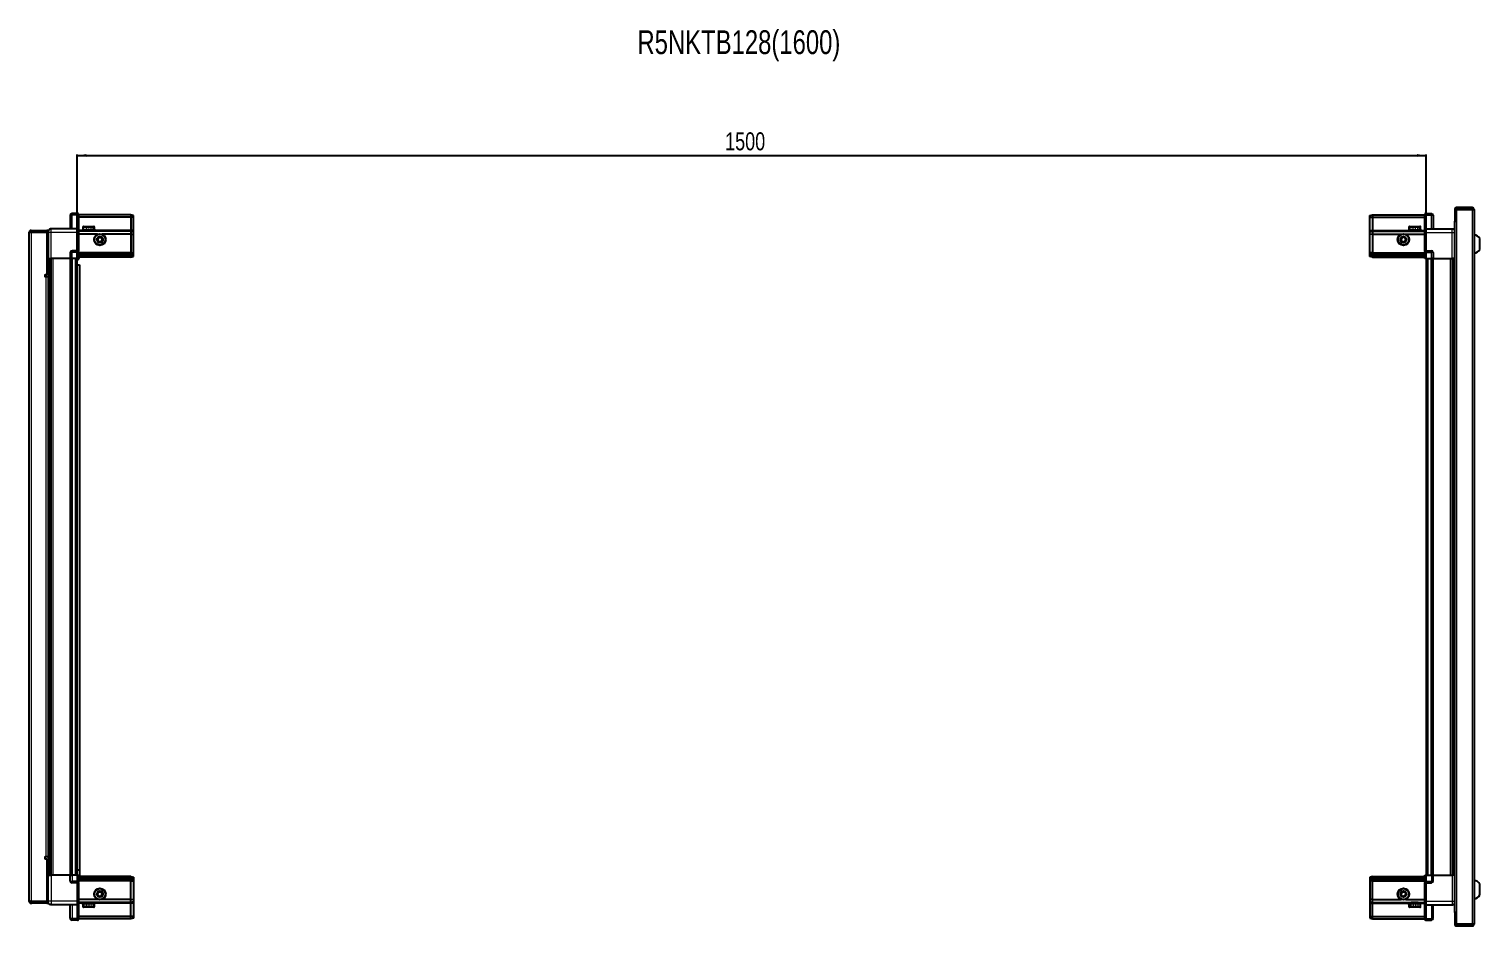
# Model space of a CAD drawing. Header units: millimetres. Extents: x 1319 to 5845, y -1038 to 1775.
# Drawn here: x 2843 to 4457, y 777 to 1775 of the extents above; entities that cross this region are included whole.
import ezdxf

# ---------------------------------------------------------------- set-up
doc = ezdxf.new("R2010")
doc.units = ezdxf.units.MM
doc.layers.add('FORMAT', color=7, linetype='Continuous')
doc.styles.add('SLDTEXTSTYLE0', font='TXT', dxfattribs={"width": 0.75})
doc.dimstyles.new('SLDDIMSTYLE0', dxfattribs={"dimtxt": 20, "dimasz": 10, "dimexe": 0, "dimexo": 0.0625, "dimgap": 5, "dimtad": 2, "dimdec": 1, "dimrnd": 1e-09, "dimzin": 12, "dimdsep": 46, "dimtxsty": 'SLDTEXTSTYLE0', "dimsah": 1, "dimcen": 0.09, "dimadec": 0, "dimazin": 3, "dimtfac": 1, "dimtofl": 0, "dimtmove": 0, "dimatfit": 3, "dimfxl": 0, "dimfrac": 2, "dimtolj": 1, "dimtzin": 12, "dimarcsym": 0})

# ---------------------------------------------------------------- blocks, each defined once
blk = doc.blocks.new('_D_5')
at = {"layer": 'FORMAT'}
for p, q in [((2897, 1519.3), (2897, 1634.8)), ((2897, 1633.8), (4397, 1633.8)), ((4397, 1519.3), (4397, 1634.8))]:
    blk.add_line(p, q, dxfattribs=at)
for points in [[(2897, 1633.8), (2907, 1632.3), (2907, 1635.4)], [(4397, 1633.8), (4387, 1635.4), (4387, 1632.3)]]:
    blk.add_solid(points, dxfattribs=at)
at = {"layer": 'FORMAT', "insert": (3617.4, 1659.6), "char_height": 20, "attachment_point": 1, "style": 'SLDTEXTSTYLE0'}
blk.add_mtext('1500', dxfattribs=at)

msp = doc.modelspace()

# ---------------------------------------------------------------- linework, layer by layer
at = {"color": 7, "linetype": 'Continuous', "lineweight": 25}
for p, q in [((2889.13, 1567.32), (2889.13, 1552.32)), ((2897.13, 1569.32), (2891.13, 1569.32)), ((2897.13, 1569.32), (2897.46, 1569.32)), ((2897.13, 1569.32), (2897.13, 1567.32)), ((2897.13, 1552.52), (2897.13, 1567.32)), ((2897.13, 1552.52), (2897.13, 1567.32)), ((2898.33, 1568.82), (2897.46, 1569.32)), ((2898.33, 1567.32), (2898.33, 1568.82)), ((2956.63, 1567.82), (2898.33, 1567.82)), ((2898.33, 1567.32), (2898.33, 1552.52)), ((2956.63, 1565.32), (2898.33, 1565.32)), ((2956.63, 1567.82), (2956.63, 1565.32)), ((2959.63, 1567.02), (2956.63, 1567.82)), ((2956.63, 1565.32), (2956.63, 1550.82)), ((2959.63, 1565.17), (2956.63, 1565.32)), ((2959.63, 1565.17), (2959.63, 1567.02)), ((4334.33, 1567.02), (4337.33, 1567.82)), ((4334.33, 1565.17), (4334.33, 1567.02)), ((4334.33, 1565.17), (4337.33, 1565.32)), ((4337.33, 1567.82), (4337.33, 1565.32)), ((4337.33, 1567.82), (4395.63, 1567.82)), ((4337.33, 1565.32), (4337.33, 1550.82)), ((4337.33, 1565.32), (4395.63, 1565.32)), ((4396.49, 1569.32), (4395.63, 1568.82)), ((4396.49, 1569.32), (4395.63, 1568.82)), ((4395.63, 1568.82), (4395.63, 1567.32)), ((4395.63, 1552.52), (4395.63, 1567.32)), ((4396.83, 1569.32), (4396.49, 1569.32)), ((4396.83, 1569.32), (4396.49, 1569.32)), ((4396.83, 1567.32), (4396.83, 1569.32)), ((4396.83, 1569.32), (4396.83, 1569.32)), ((4396.83, 1569.32), (4402.83, 1569.32)), ((4396.83, 1567.32), (4396.83, 1552.52)), ((4404.83, 1567.32), (4404.83, 1552.32)), ((4428.83, 1573.72), (4428.83, 1561.32)), ((4430.33, 1573.72), (4430.33, 1561.32)), ((4430.83, 1560.82), (4430.83, 1573.72)), ((4430.83, 1573.72), (4448.23, 1573.72)), ((4448.23, 1575.82), (4430.93, 1575.82)), ((4448.23, 1574.32), (4430.93, 1574.32)), ((4448.23, 1574.32), (4448.23, 1575.82)), ((4448.23, 1573.72), (4450.33, 1573.72)), ((4450.33, 1573.72), (4450.33, 778.92)), ((2845.73, 1549.07), (2845.73, 1550.57)), ((2845.73, 1550.57), (2846.63, 1550.57)), ((2845.73, 1549.07), (2846.63, 1549.07)), ((2846.63, 1549.07), (2846.63, 1550.57)), ((2846.63, 1550.57), (2863.13, 1550.57)), ((2846.63, 1549.07), (2863.13, 1549.07)), ((2863.13, 1549.07), (2863.13, 1550.57)), ((2897.13, 1552.32), (2868.13, 1552.32)), ((2897.13, 1552.32), (2897.13, 1552.52)), ((2897.13, 1552.32), (2898.33, 1552.32)), ((2897.13, 1548.32), (2897.13, 1552.32)), ((2898.33, 1552.52), (2898.33, 1552.32)), ((2898.33, 1552.32), (2898.33, 1548.32)), ((2956.63, 1549.82), (2898.33, 1549.82)), ((2903.13, 1554.22), (2903.13, 1551.82)), ((2903.13, 1551.82), (2903.13, 1551.32)), ((2903.13, 1551.32), (2903.26, 1551.32)), ((2903.45, 1551.82), (2903.26, 1551.82)), ((2903.26, 1551.82), (2903.26, 1551.32)), ((2903.26, 1551.32), (2903.45, 1551.32)), ((2903.45, 1551.82), (2903.45, 1551.32)), ((2903.45, 1551.32), (2903.98, 1551.32)), ((2903.93, 1555.02), (2911.09, 1555.02)), ((2904.38, 1551.82), (2903.98, 1551.82)), ((2903.98, 1551.82), (2903.98, 1551.32)), ((2903.98, 1551.32), (2904.38, 1551.32)), ((2904.38, 1551.82), (2904.38, 1551.32)), ((2904.38, 1551.32), (2905.25, 1551.32)), ((2905.23, 1551.32), (2905.23, 1551.22)), ((2905.23, 1551.22), (2914.03, 1551.22)), ((2905.82, 1551.82), (2905.25, 1551.82)), ((2905.25, 1551.82), (2905.25, 1551.32)), ((2905.25, 1551.32), (2905.82, 1551.32)), ((2905.63, 1550.82), (2906.32, 1550.34)), ((2905.63, 1550.82), (2910.66, 1550.82)), ((2906.32, 1550.34), (2905.63, 1549.86)), ((2905.63, 1549.86), (2905.63, 1549.82)), ((2905.63, 1549.86), (2910.66, 1549.86)), ((2905.82, 1551.82), (2905.82, 1551.32)), ((2905.82, 1551.32), (2906.95, 1551.32)), ((2906.32, 1550.34), (2910.48, 1550.34)), ((2907.64, 1551.82), (2906.95, 1551.82)), ((2906.95, 1551.82), (2906.95, 1551.32)), ((2906.95, 1551.32), (2907.64, 1551.32)), ((2907.64, 1551.82), (2907.64, 1551.32)), ((2907.64, 1551.32), (2908.91, 1551.32)), ((2909.65, 1551.82), (2908.91, 1551.82)), ((2908.91, 1551.82), (2908.91, 1551.32)), ((2908.91, 1551.32), (2909.14, 1551.32)), ((2909.14, 1551.82), (2909.14, 1551.32)), ((2909.64, 1551.82), (2909.64, 1551.32)), ((2909.64, 1551.32), (2909.65, 1551.32)), ((2909.65, 1551.82), (2909.65, 1551.32)), ((2909.65, 1551.32), (2910.94, 1551.32)), ((2910.48, 1550.34), (2912.94, 1550.34)), ((2910.66, 1550.82), (2913.63, 1550.82)), ((2910.66, 1549.86), (2913.63, 1549.86)), ((2911.65, 1551.82), (2910.94, 1551.82)), ((2910.94, 1551.82), (2910.94, 1551.32)), ((2911, 1551.82), (2911, 1551.32)), ((2911, 1551.32), (2911.65, 1551.32)), ((2911.09, 1555.02), (2915.33, 1555.02)), ((2911.65, 1551.82), (2911.65, 1551.32)), ((2911.65, 1551.32), (2912.84, 1551.32)), ((2913.46, 1551.82), (2912.84, 1551.82)), ((2912.84, 1551.82), (2912.84, 1551.32)), ((2912.84, 1551.32), (2913.46, 1551.32)), ((2912.94, 1550.34), (2913.63, 1550.82)), ((2913.63, 1549.86), (2912.94, 1550.34)), ((2913.46, 1551.82), (2913.46, 1551.32)), ((2913.46, 1551.32), (2914.43, 1551.32)), ((2913.63, 1549.82), (2913.63, 1549.86)), ((2914.03, 1551.22), (2914.03, 1551.32)), ((2914.9, 1551.82), (2914.43, 1551.82)), ((2914.43, 1551.82), (2914.43, 1551.32)), ((2914.43, 1551.32), (2914.9, 1551.32)), ((2914.9, 1551.82), (2914.9, 1551.32)), ((2914.9, 1551.32), (2915.55, 1551.32)), ((2915.82, 1551.82), (2915.55, 1551.82)), ((2915.55, 1551.82), (2915.55, 1551.32)), ((2915.55, 1551.32), (2915.82, 1551.32)), ((2915.82, 1551.82), (2915.82, 1551.32)), ((2915.82, 1551.32), (2916.09, 1551.32)), ((2916.13, 1551.82), (2916.09, 1551.82)), ((2916.09, 1551.82), (2916.09, 1551.32)), ((2916.09, 1551.32), (2916.13, 1551.32)), ((2916.13, 1551.82), (2916.13, 1554.22)), ((2916.13, 1551.82), (2916.13, 1551.32)), ((2956.63, 1550.82), (2956.63, 1549.82)), ((2956.63, 1549.82), (2956.63, 1546.32)), ((2959.63, 1549.02), (2956.63, 1549.82)), ((2959.63, 1550.82), (2959.63, 1565.17)), ((2959.63, 1549.02), (2959.63, 1550.82)), ((4334.33, 1550.82), (4334.33, 1565.17)), ((4334.33, 1549.02), (4334.33, 1550.82)), ((4334.33, 1549.02), (4337.33, 1549.82)), ((4337.33, 1550.82), (4337.33, 1549.82)), ((4337.33, 1549.82), (4337.33, 1546.32)), ((4337.33, 1549.82), (4395.63, 1549.82)), ((4377.83, 1554.22), (4377.83, 1551.32)), ((4377.83, 1551.32), (4377.86, 1551.32)), ((4377.98, 1551.82), (4377.86, 1551.82)), ((4377.86, 1551.82), (4377.86, 1551.32)), ((4377.86, 1551.32), (4377.98, 1551.32)), ((4377.98, 1551.82), (4377.98, 1551.32)), ((4377.98, 1551.32), (4378.39, 1551.32)), ((4378.73, 1551.82), (4378.39, 1551.82)), ((4378.39, 1551.82), (4378.39, 1551.32)), ((4378.39, 1551.32), (4378.73, 1551.32)), ((4378.63, 1555.02), (4390.03, 1555.02)), ((4378.73, 1551.82), (4378.73, 1551.32)), ((4378.73, 1551.32), (4379.51, 1551.32)), ((4380.03, 1551.82), (4379.51, 1551.82)), ((4379.51, 1551.82), (4379.51, 1551.32)), ((4379.51, 1551.32), (4380.03, 1551.32)), ((4379.93, 1551.32), (4379.93, 1551.22)), ((4379.93, 1551.22), (4388.73, 1551.22)), ((4380.03, 1551.82), (4380.03, 1551.32)), ((4380.03, 1551.32), (4381.09, 1551.32)), ((4380.33, 1550.82), (4381.02, 1550.34)), ((4380.33, 1550.82), (4388.33, 1550.82)), ((4381.02, 1550.34), (4380.33, 1549.86)), ((4380.33, 1549.86), (4380.33, 1549.82)), ((4380.33, 1549.86), (4388.33, 1549.86)), ((4381.02, 1550.34), (4387.64, 1550.34)), ((4381.75, 1551.82), (4381.09, 1551.82)), ((4381.09, 1551.82), (4381.09, 1551.32)), ((4381.09, 1551.32), (4381.75, 1551.32)), ((4381.75, 1551.82), (4381.75, 1551.32)), ((4381.75, 1551.32), (4382.99, 1551.32)), ((4383.72, 1551.82), (4382.99, 1551.82)), ((4382.99, 1551.82), (4382.99, 1551.32)), ((4382.99, 1551.32), (4383.42, 1551.32)), ((4383.42, 1551.82), (4383.42, 1551.32)), ((4383.72, 1551.82), (4383.72, 1551.32)), ((4383.72, 1551.32), (4385.02, 1551.32)), ((4385.75, 1551.82), (4385.02, 1551.82)), ((4385.02, 1551.82), (4385.02, 1551.32)), ((4385.29, 1551.82), (4385.29, 1551.32)), ((4385.29, 1551.32), (4385.75, 1551.32)), ((4385.75, 1551.82), (4385.75, 1551.32)), ((4385.75, 1551.32), (4386.98, 1551.32)), ((4387.64, 1551.82), (4386.98, 1551.82)), ((4386.98, 1551.82), (4386.98, 1551.32)), ((4386.98, 1551.32), (4387.64, 1551.32)), ((4387.64, 1551.82), (4387.64, 1551.32)), ((4387.64, 1551.32), (4388.69, 1551.32)), ((4387.64, 1550.34), (4388.33, 1550.82)), ((4388.33, 1549.86), (4387.64, 1550.34)), ((4388.33, 1549.82), (4388.33, 1549.86)), ((4389.21, 1551.82), (4388.69, 1551.82)), ((4388.69, 1551.82), (4388.69, 1551.32)), ((4388.69, 1551.32), (4389.21, 1551.32)), ((4388.73, 1551.22), (4388.73, 1551.32)), ((4389.21, 1551.82), (4389.21, 1551.32)), ((4389.21, 1551.32), (4389.96, 1551.32)), ((4390.29, 1551.82), (4389.96, 1551.82)), ((4389.96, 1551.82), (4389.96, 1551.32)), ((4389.96, 1551.32), (4390.29, 1551.32)), ((4390.29, 1551.82), (4390.29, 1551.32)), ((4390.29, 1551.32), (4390.69, 1551.32)), ((4390.8, 1551.82), (4390.69, 1551.82)), ((4390.69, 1551.82), (4390.69, 1551.32)), ((4390.69, 1551.32), (4390.8, 1551.32)), ((4390.8, 1551.82), (4390.8, 1551.32)), ((4390.8, 1551.32), (4390.83, 1551.32)), ((4390.83, 1551.32), (4390.83, 1554.22)), ((4395.63, 1552.32), (4395.63, 1552.52)), ((4396.83, 1552.32), (4395.63, 1552.32)), ((4395.63, 1548.32), (4395.63, 1552.32)), ((4396.83, 1552.52), (4396.83, 1552.32)), ((4396.83, 1552.32), (4396.83, 1548.32)), ((4396.83, 1552.32), (4425.83, 1552.32)), ((4428.73, 1560.82), (4428.73, 791.82)), ((4428.73, 1560.82), (4430.83, 1560.82)), ((4428.83, 1561.32), (4430.33, 1561.32)), ((2843.63, 1543.96), (2843.33, 1543.96)), ((2843.33, 1532.39), (2843.33, 1543.96)), ((2845.13, 1548.47), (2843.63, 1548.47)), ((2843.63, 1547.97), (2843.63, 1548.47)), ((2843.63, 804.67), (2843.63, 1547.97)), ((2845.73, 1548.57), (2863.13, 1548.57)), ((2864.63, 1548.57), (2863.13, 1548.57)), ((2863.13, 1548.57), (2863.13, 1501.07)), ((2864.63, 1548.32), (2864.63, 1519.32)), ((2897.13, 1528.02), (2897.13, 1548.32)), ((2898.33, 1548.32), (2898.33, 1528.02)), ((2919.63, 1546.32), (2898.33, 1546.32)), ((2956.63, 1546.32), (2924.63, 1546.32)), ((2956.63, 1546.32), (2956.63, 1525.82)), ((2956.63, 1546.32), (2959.63, 1545.99)), ((2959.63, 1545.99), (2959.63, 1549.02)), ((2959.63, 1525.82), (2959.63, 1545.99)), ((4334.33, 1545.99), (4334.33, 1549.02)), ((4337.33, 1546.32), (4334.33, 1545.99)), ((4334.33, 1525.82), (4334.33, 1545.99)), ((4337.33, 1546.32), (4337.33, 1525.82)), ((4337.33, 1546.32), (4369.33, 1546.32)), ((4374.33, 1546.32), (4395.63, 1546.32)), ((4395.63, 1528.02), (4395.63, 1548.32)), ((4396.83, 1548.32), (4396.83, 1528.02)), ((4456.93, 1529.32), (4456.93, 1541.32)), ((2843.33, 1532.39), (2843.63, 1532.39)), ((2863.13, 1522.07), (2864.63, 1522.07)), ((2864.63, 1519.32), (2863.13, 1519.32)), ((2865.28, 833.32), (2865.28, 1519.32)), ((2867.07, 1519.32), (2867.07, 833.32)), ((2867.1, 1519.32), (2867.1, 833.32)), ((2889.13, 1519.32), (2868.13, 1519.32)), ((2889.13, 1525.82), (2889.13, 1519.32)), ((2889.13, 1519.32), (2891.13, 1519.32)), ((2889.78, 833.32), (2889.78, 1519.32)), ((2897.13, 1527.82), (2891.13, 1527.82)), ((2897.13, 1519.32), (2891.13, 1519.32)), ((2896.98, 833.32), (2896.98, 1519.32)), ((2897.13, 1527.82), (2897.13, 1528.02)), ((2897.13, 1527.82), (2897.13, 1525.82)), ((2897.13, 1527.82), (2898.33, 1527.82)), ((2897.13, 1519.32), (2897.13, 1525.82)), ((2897.13, 1519.32), (2897.13, 1525.82)), ((2897.13, 1519.32), (2897.46, 1519.32)), ((2897.13, 1519.32), (2897.13, 1519.32)), ((2897.46, 1519.32), (2897.46, 1525.82)), ((2898.33, 1519.32), (2897.46, 1519.32)), ((2897.46, 1519.32), (2897.46, 1519.32)), ((2898.33, 1528.02), (2898.33, 1527.82)), ((2898.33, 1527.15), (2898.33, 1527.82)), ((2898.33, 1527.15), (2898.33, 1519.32)), ((2956.63, 1524.82), (2898.33, 1524.82)), ((2956.63, 1523.82), (2898.33, 1523.82)), ((2956.63, 1522.32), (2898.33, 1522.32)), ((2956.63, 1520.82), (2898.33, 1520.82)), ((2956.63, 1525.82), (2956.63, 1524.82)), ((2956.63, 1524.82), (2956.63, 1523.82)), ((2956.63, 1524.82), (2959.63, 1524.02)), ((2956.63, 1523.82), (2956.63, 1522.32)), ((2956.63, 1523.82), (2959.63, 1523.28)), ((2956.63, 1522.32), (2959.63, 1522.78)), ((2956.63, 1522.32), (2956.63, 1520.82)), ((2956.63, 1520.82), (2959.63, 1521.63)), ((2959.63, 1524.02), (2959.63, 1525.82)), ((2959.63, 1523.28), (2959.63, 1524.02)), ((2959.63, 1522.78), (2959.63, 1523.28)), ((2959.63, 1521.63), (2959.63, 1522.78)), ((4334.33, 1524.02), (4334.33, 1525.82)), ((4337.33, 1524.82), (4334.33, 1524.02)), ((4334.33, 1523.28), (4334.33, 1524.02)), ((4337.33, 1523.82), (4334.33, 1523.28)), ((4334.33, 1522.78), (4334.33, 1523.28)), ((4337.33, 1522.32), (4334.33, 1522.78)), ((4334.33, 1521.63), (4334.33, 1522.78)), ((4337.33, 1520.82), (4334.33, 1521.63)), ((4337.33, 1525.82), (4337.33, 1524.82)), ((4337.33, 1524.82), (4337.33, 1523.82)), ((4337.33, 1524.82), (4395.63, 1524.82)), ((4337.33, 1523.82), (4395.63, 1523.82)), ((4337.33, 1523.82), (4337.33, 1522.32)), ((4337.33, 1522.32), (4395.63, 1522.32)), ((4337.33, 1522.32), (4337.33, 1520.82)), ((4337.33, 1520.82), (4395.63, 1520.82)), ((4395.63, 1527.82), (4395.63, 1528.02)), ((4396.83, 1527.82), (4395.63, 1527.82)), ((4395.63, 1527.82), (4395.63, 1527.15)), ((4395.63, 1519.32), (4395.63, 1527.15)), ((4396.49, 1519.32), (4395.63, 1519.32)), ((4396.49, 1525.82), (4396.49, 1519.32)), ((4396.83, 1519.32), (4396.49, 1519.32)), ((4396.83, 1528.02), (4396.83, 1527.82)), ((4396.83, 1525.82), (4396.83, 1527.82)), ((4396.83, 1527.82), (4402.83, 1527.82)), ((4396.83, 1525.82), (4396.83, 1527.82)), ((4396.83, 1525.82), (4396.83, 1519.32)), ((4396.83, 1519.32), (4402.83, 1519.32)), ((4396.98, 1519.32), (4396.98, 833.32)), ((4404.83, 1519.32), (4402.83, 1519.32)), ((4404.18, 1519.32), (4404.18, 833.32)), ((4404.83, 1525.82), (4404.83, 1519.32)), ((4404.83, 1519.32), (4425.83, 1519.32)), ((4426.85, 833.32), (4426.85, 1519.32)), ((4426.88, 833.32), (4426.88, 1519.32)), ((4428.68, 1519.32), (4428.68, 833.32)), ((2863.13, 1501.07), (2861.78, 1501.07)), ((2896.98, 1512.32), (2899.48, 1512.32)), ((2899.48, 1512.32), (2899.48, 838.82)), ((2861.78, 1499.07), (2862.53, 1499.07)), ((2862.53, 1499.07), (2864.63, 1499.07)), ((2864.63, 1499.07), (2864.63, 853.57)), ((2862.53, 853.57), (2861.78, 853.57)), ((2861.78, 851.57), (2863.13, 851.57)), ((2864.63, 853.57), (2862.53, 853.57)), ((2863.13, 851.57), (2863.13, 804.07)), ((2864.63, 833.32), (2863.13, 833.32)), ((2864.63, 830.57), (2863.13, 830.57)), ((2864.63, 804.32), (2864.63, 833.32)), ((2889.13, 833.32), (2868.13, 833.32)), ((2889.13, 826.82), (2889.13, 833.32)), ((2889.13, 833.32), (2891.13, 833.32)), ((2897.13, 833.32), (2891.13, 833.32)), ((2897.13, 824.82), (2891.13, 824.82)), ((2899.48, 838.82), (2896.98, 838.82)), ((2897.13, 826.82), (2897.13, 833.32)), ((2897.13, 833.32), (2897.46, 833.32)), ((2897.13, 826.82), (2897.13, 824.82)), ((2897.13, 826.82), (2897.13, 824.82)), ((2897.13, 824.82), (2898.33, 824.82)), ((2897.13, 824.62), (2897.13, 824.82)), ((2897.13, 804.32), (2897.13, 824.62)), ((2897.46, 826.82), (2897.46, 833.32)), ((2897.46, 833.32), (2898.33, 833.32)), ((2898.33, 833.32), (2898.33, 825.5)), ((2956.63, 831.82), (2898.33, 831.82)), ((2956.63, 830.32), (2898.33, 830.32)), ((2956.63, 828.82), (2898.33, 828.82)), ((2956.63, 827.82), (2898.33, 827.82)), ((2898.33, 824.82), (2898.33, 825.5)), ((2898.33, 824.82), (2898.33, 824.62)), ((2898.33, 824.62), (2898.33, 804.32)), ((2899.48, 838.82), (2899.48, 831.82)), ((2956.63, 830.32), (2956.63, 831.82)), ((2956.63, 831.82), (2959.63, 831.02)), ((2956.63, 828.82), (2956.63, 830.32)), ((2956.63, 830.32), (2959.63, 829.87)), ((2956.63, 828.82), (2959.63, 829.37)), ((2956.63, 827.82), (2956.63, 828.82)), ((2956.63, 827.82), (2959.63, 828.63)), ((2956.63, 826.82), (2956.63, 827.82)), ((2956.63, 806.32), (2956.63, 826.82)), ((2959.63, 831.02), (2959.63, 829.87)), ((2959.63, 829.87), (2959.63, 829.37)), ((2959.63, 829.37), (2959.63, 828.63)), ((2959.63, 828.63), (2959.63, 826.82)), ((2959.63, 826.82), (2959.63, 806.66)), ((4337.33, 831.82), (4334.33, 831.02)), ((4334.33, 831.02), (4334.33, 829.87)), ((4337.33, 830.32), (4334.33, 829.87)), ((4334.33, 829.87), (4334.33, 829.37)), ((4337.33, 828.82), (4334.33, 829.37)), ((4334.33, 829.37), (4334.33, 828.63)), ((4337.33, 827.82), (4334.33, 828.63)), ((4334.33, 828.63), (4334.33, 826.82)), ((4334.33, 826.82), (4334.33, 806.66)), ((4337.33, 830.32), (4337.33, 831.82)), ((4337.33, 831.82), (4395.63, 831.82)), ((4337.33, 828.82), (4337.33, 830.32)), ((4337.33, 830.32), (4395.63, 830.32)), ((4337.33, 828.82), (4395.63, 828.82)), ((4337.33, 827.82), (4337.33, 828.82)), ((4337.33, 827.82), (4395.63, 827.82)), ((4337.33, 826.82), (4337.33, 827.82)), ((4337.33, 806.32), (4337.33, 826.82)), ((4395.63, 825.5), (4395.63, 833.32)), ((4395.63, 833.32), (4396.49, 833.32)), ((4395.63, 825.5), (4395.63, 824.82)), ((4396.83, 824.82), (4395.63, 824.82)), ((4395.63, 824.62), (4395.63, 824.82)), ((4395.63, 804.32), (4395.63, 824.62)), ((4396.49, 833.32), (4396.49, 833.32)), ((4396.49, 833.32), (4396.49, 826.82)), ((4396.83, 833.32), (4396.49, 833.32)), ((4396.83, 833.32), (4396.83, 826.82)), ((4396.83, 833.32), (4396.83, 833.32)), ((4396.83, 833.32), (4402.83, 833.32)), ((4396.83, 833.32), (4396.83, 826.82)), ((4396.83, 824.82), (4396.83, 826.82)), ((4396.83, 824.82), (4396.83, 824.62)), ((4396.83, 824.82), (4402.83, 824.82)), ((4396.83, 824.62), (4396.83, 804.32)), ((4404.83, 833.32), (4402.83, 833.32)), ((4404.83, 826.82), (4404.83, 833.32)), ((4404.83, 833.32), (4425.83, 833.32)), ((4456.93, 811.32), (4456.93, 823.32)), ((2843.63, 820.26), (2843.33, 820.26)), ((2843.33, 810.58), (2843.33, 820.26)), ((2843.33, 808.69), (2843.33, 810.58)), ((2843.33, 808.69), (2843.63, 808.69)), ((2843.63, 804.17), (2843.63, 804.67)), ((2845.13, 804.17), (2843.63, 804.17)), ((2863.13, 804.07), (2845.73, 804.07)), ((2845.73, 803.57), (2845.73, 802.07)), ((2845.73, 803.57), (2846.63, 803.57)), ((2845.73, 802.07), (2846.63, 802.07)), ((2846.63, 803.57), (2846.63, 802.07)), ((2863.13, 803.57), (2846.63, 803.57)), ((2863.13, 802.07), (2846.63, 802.07)), ((2863.13, 804.07), (2864.63, 804.07)), ((2863.13, 803.57), (2863.13, 802.07)), ((2897.13, 800.32), (2868.13, 800.32)), ((2889.13, 785.32), (2889.13, 800.32)), ((2897.13, 800.32), (2897.13, 804.32)), ((2897.13, 800.32), (2898.33, 800.32)), ((2897.13, 800.12), (2897.13, 800.32)), ((2897.13, 785.32), (2897.13, 800.12)), ((2919.63, 806.32), (2898.33, 806.32)), ((2898.33, 804.32), (2898.33, 800.32)), ((2956.63, 802.82), (2898.33, 802.82)), ((2898.33, 800.32), (2898.33, 800.12)), ((2898.33, 800.12), (2898.33, 785.32)), ((2903.13, 801.32), (2903.13, 798.42)), ((2903.22, 801.32), (2903.13, 801.32)), ((2903.22, 800.82), (2903.22, 801.32)), ((2903.39, 801.32), (2903.22, 801.32)), ((2903.22, 800.82), (2903.39, 800.82)), ((2903.39, 800.82), (2903.39, 801.32)), ((2903.88, 801.32), (2903.39, 801.32)), ((2903.88, 800.82), (2903.88, 801.32)), ((2904.26, 801.32), (2903.88, 801.32)), ((2903.88, 800.82), (2904.26, 800.82)), ((2904.08, 797.62), (2903.93, 797.62)), ((2915.33, 797.62), (2904.08, 797.62)), ((2904.26, 800.82), (2904.26, 801.32)), ((2905.1, 801.32), (2904.26, 801.32)), ((2905.1, 800.82), (2905.1, 801.32)), ((2905.66, 801.32), (2905.1, 801.32)), ((2905.1, 800.82), (2905.66, 800.82)), ((2905.23, 801.42), (2905.23, 801.32)), ((2910.62, 801.42), (2905.23, 801.42)), ((2905.63, 802.82), (2905.63, 802.79)), ((2905.63, 802.79), (2906.32, 802.31)), ((2905.73, 802.79), (2905.63, 802.79)), ((2906.32, 802.31), (2905.63, 801.82)), ((2905.73, 801.82), (2905.63, 801.82)), ((2905.66, 800.82), (2905.66, 801.32)), ((2906.76, 801.32), (2905.66, 801.32)), ((2913.63, 802.79), (2905.73, 802.79)), ((2913.63, 801.82), (2905.73, 801.82)), ((2906.4, 802.31), (2906.32, 802.31)), ((2912.94, 802.31), (2906.4, 802.31)), ((2906.76, 800.82), (2906.76, 801.32)), ((2907.44, 801.32), (2906.76, 801.32)), ((2906.76, 800.82), (2907.44, 800.82)), ((2907.44, 800.82), (2907.44, 801.32)), ((2908.71, 801.32), (2907.44, 801.32)), ((2908.71, 800.82), (2908.71, 801.32)), ((2909, 801.32), (2908.71, 801.32)), ((2908.71, 800.82), (2909.44, 800.82)), ((2909, 800.82), (2909, 801.32)), ((2909.44, 800.82), (2909.44, 801.32)), ((2910.74, 801.32), (2909.44, 801.32)), ((2914.03, 801.42), (2910.62, 801.42)), ((2910.74, 800.82), (2910.74, 801.32)), ((2910.74, 800.82), (2911.46, 800.82)), ((2910.87, 800.82), (2910.87, 801.32)), ((2911.46, 801.32), (2910.87, 801.32)), ((2911.46, 800.82), (2911.46, 801.32)), ((2912.66, 801.32), (2911.46, 801.32)), ((2912.66, 800.82), (2912.66, 801.32)), ((2913.3, 801.32), (2912.66, 801.32)), ((2912.66, 800.82), (2913.3, 800.82)), ((2912.94, 802.31), (2913.63, 802.79)), ((2913.63, 801.82), (2912.94, 802.31)), ((2913.3, 800.82), (2913.3, 801.32)), ((2914.29, 801.32), (2913.3, 801.32)), ((2913.63, 802.79), (2913.63, 802.82)), ((2914.03, 801.32), (2914.03, 801.42)), ((2914.29, 800.82), (2914.29, 801.32)), ((2914.77, 801.32), (2914.29, 801.32)), ((2914.29, 800.82), (2914.77, 800.82)), ((2914.77, 800.82), (2914.77, 801.32)), ((2915.46, 801.32), (2914.77, 801.32)), ((2915.46, 800.82), (2915.46, 801.32)), ((2915.75, 801.32), (2915.46, 801.32)), ((2915.46, 800.82), (2915.75, 800.82)), ((2915.75, 800.82), (2915.75, 801.32)), ((2916.06, 801.32), (2915.75, 801.32)), ((2916.06, 800.82), (2916.06, 801.32)), ((2916.12, 801.32), (2916.06, 801.32)), ((2916.06, 800.82), (2916.12, 800.82)), ((2916.12, 800.82), (2916.12, 801.32)), ((2916.13, 801.32), (2916.12, 801.32)), ((2916.13, 798.42), (2916.13, 801.32)), ((2956.63, 806.32), (2924.63, 806.32)), ((2956.63, 806.32), (2959.63, 806.66)), ((2956.63, 802.82), (2956.63, 806.32)), ((2959.63, 803.63), (2956.63, 802.82)), ((2956.63, 801.82), (2956.63, 802.82)), ((2956.63, 787.32), (2956.63, 801.82)), ((2959.63, 806.66), (2959.63, 803.63)), ((2959.63, 803.63), (2959.63, 801.82)), ((2959.63, 801.82), (2959.63, 787.48)), ((4337.33, 806.32), (4334.33, 806.66)), ((4334.33, 806.66), (4334.33, 803.63)), ((4334.33, 803.63), (4337.33, 802.82)), ((4334.33, 803.63), (4334.33, 801.82)), ((4334.33, 801.82), (4334.33, 787.48)), ((4337.33, 806.32), (4369.33, 806.32)), ((4337.33, 802.82), (4337.33, 806.32)), ((4337.33, 802.82), (4395.63, 802.82)), ((4337.33, 801.82), (4337.33, 802.82)), ((4337.33, 787.32), (4337.33, 801.82)), ((4374.33, 806.32), (4395.63, 806.32)), ((4377.83, 801.32), (4377.83, 798.42)), ((4377.85, 801.32), (4377.83, 801.32)), ((4377.85, 800.82), (4377.85, 801.32)), ((4377.94, 801.32), (4377.85, 801.32)), ((4377.85, 800.82), (4377.94, 800.82)), ((4377.94, 800.82), (4377.94, 801.32)), ((4378.32, 801.32), (4377.94, 801.32)), ((4378.32, 800.82), (4378.32, 801.32)), ((4378.63, 801.32), (4378.32, 801.32)), ((4378.32, 800.82), (4378.63, 800.82)), ((4378.63, 800.82), (4378.63, 801.32)), ((4379.37, 801.32), (4378.63, 801.32)), ((4390.03, 797.62), (4378.63, 797.62)), ((4379.37, 800.82), (4379.37, 801.32)), ((4379.88, 801.32), (4379.37, 801.32)), ((4379.37, 800.82), (4379.88, 800.82)), ((4379.88, 800.82), (4379.88, 801.32)), ((4380.92, 801.32), (4379.88, 801.32)), ((4379.93, 801.42), (4379.93, 801.32)), ((4388.73, 801.42), (4379.93, 801.42)), ((4380.33, 802.82), (4380.33, 802.79)), ((4380.33, 802.79), (4381.02, 802.31)), ((4388.33, 802.79), (4380.33, 802.79)), ((4381.02, 802.31), (4380.33, 801.82)), ((4388.33, 801.82), (4380.33, 801.82)), ((4380.92, 800.82), (4380.92, 801.32)), ((4381.57, 801.32), (4380.92, 801.32)), ((4380.92, 800.82), (4381.57, 800.82)), ((4387.64, 802.31), (4381.02, 802.31)), ((4381.57, 800.82), (4381.57, 801.32)), ((4382.79, 801.32), (4381.57, 801.32)), ((4382.79, 800.82), (4382.79, 801.32)), ((4383.29, 801.32), (4382.79, 801.32)), ((4382.79, 800.82), (4383.52, 800.82)), ((4383.29, 800.82), (4383.29, 801.32)), ((4383.52, 800.82), (4383.52, 801.32)), ((4384.82, 801.32), (4383.52, 801.32)), ((4384.82, 800.82), (4384.82, 801.32)), ((4384.82, 800.82), (4385.55, 800.82)), ((4385.16, 800.82), (4385.16, 801.32)), ((4385.55, 801.32), (4385.16, 801.32)), ((4385.55, 800.82), (4385.55, 801.32)), ((4386.8, 801.32), (4385.55, 801.32)), ((4386.8, 800.82), (4386.8, 801.32)), ((4387.46, 801.32), (4386.8, 801.32)), ((4386.8, 800.82), (4387.46, 800.82)), ((4387.46, 800.82), (4387.46, 801.32)), ((4388.54, 801.32), (4387.46, 801.32)), ((4387.64, 802.31), (4388.33, 802.79)), ((4388.33, 801.82), (4387.64, 802.31)), ((4388.33, 802.79), (4388.33, 802.82)), ((4388.54, 800.82), (4388.54, 801.32)), ((4389.07, 801.32), (4388.54, 801.32)), ((4388.54, 800.82), (4389.07, 800.82)), ((4388.73, 801.32), (4388.73, 801.42)), ((4389.07, 800.82), (4389.07, 801.32)), ((4389.86, 801.32), (4389.07, 801.32)), ((4389.86, 800.82), (4389.86, 801.32)), ((4390.21, 801.32), (4389.86, 801.32)), ((4389.86, 800.82), (4390.21, 800.82)), ((4390.21, 800.82), (4390.21, 801.32)), ((4390.64, 801.32), (4390.21, 801.32)), ((4390.64, 800.82), (4390.64, 801.32)), ((4390.78, 801.32), (4390.64, 801.32)), ((4390.64, 800.82), (4390.78, 800.82)), ((4390.78, 800.82), (4390.78, 801.32)), ((4390.83, 801.32), (4390.78, 801.32)), ((4390.83, 798.42), (4390.83, 801.32)), ((4395.63, 800.32), (4395.63, 804.32)), ((4396.83, 800.32), (4395.63, 800.32)), ((4395.63, 800.12), (4395.63, 800.32)), ((4395.63, 785.32), (4395.63, 800.12)), ((4396.83, 804.32), (4396.83, 800.32)), ((4396.83, 800.32), (4396.83, 800.12)), ((4396.83, 800.32), (4425.83, 800.32)), ((4396.83, 800.12), (4396.83, 785.32)), ((4396.83, 800.12), (4396.83, 785.32)), ((4404.83, 785.32), (4404.83, 800.32)), ((4430.83, 791.82), (4428.73, 791.82)), ((4428.83, 791.32), (4430.33, 791.32)), ((4428.83, 791.32), (4428.83, 778.92)), ((4430.33, 791.32), (4430.33, 778.92)), ((4430.83, 778.92), (4430.83, 791.82)), ((2897.13, 783.32), (2891.13, 783.32)), ((2897.13, 785.32), (2897.13, 783.32)), ((2897.13, 783.32), (2897.46, 783.32)), ((2897.13, 783.32), (2897.46, 783.32)), ((2897.13, 783.32), (2897.13, 783.32)), ((2897.46, 783.32), (2898.33, 783.82)), ((2897.46, 783.32), (2898.33, 783.82)), ((2956.63, 787.32), (2898.33, 787.32)), ((2898.33, 783.82), (2898.33, 785.32)), ((2956.63, 784.82), (2898.33, 784.82)), ((2959.63, 787.48), (2956.63, 787.32)), ((2956.63, 784.82), (2956.63, 787.32)), ((2959.63, 785.63), (2956.63, 784.82)), ((2959.63, 787.48), (2959.63, 785.63)), ((4334.33, 787.48), (4337.33, 787.32)), ((4334.33, 787.48), (4334.33, 785.63)), ((4334.33, 785.63), (4337.33, 784.82)), ((4337.33, 787.32), (4395.63, 787.32)), ((4337.33, 784.82), (4337.33, 787.32)), ((4337.33, 784.82), (4395.63, 784.82)), ((4395.63, 785.32), (4395.63, 783.82)), ((4395.63, 783.82), (4396.49, 783.32)), ((4396.83, 783.32), (4396.49, 783.32)), ((4396.83, 783.32), (4396.83, 785.32)), ((4396.83, 783.32), (4402.83, 783.32)), ((4448.23, 778.92), (4430.83, 778.92)), ((4430.93, 778.32), (4448.23, 778.32)), ((4430.93, 776.82), (4448.23, 776.82)), ((4450.33, 778.92), (4448.23, 778.92)), ((4448.23, 778.32), (4448.23, 776.82))]:
    msp.add_line(p, q, dxfattribs=at)
at = {"color": 8, "linetype": 'Continuous', "lineweight": 18}
for p, q in [((2891.13, 1567.32), (2889.13, 1567.32)), ((2891.13, 1567.32), (2891.13, 1569.32)), ((2891.13, 1552.32), (2891.13, 1567.32)), ((2897.13, 1567.32), (2891.13, 1567.32)), ((2897.13, 1567.32), (2898.33, 1567.32)), ((4396.83, 1567.32), (4395.63, 1567.32)), ((4396.83, 1567.32), (4402.83, 1567.32)), ((4402.83, 1567.32), (4402.83, 1569.32)), ((4402.83, 1567.32), (4404.83, 1567.32)), ((4402.83, 1552.32), (4402.83, 1567.32)), ((4430.33, 1573.72), (4428.83, 1573.72)), ((4430.93, 1574.32), (4430.93, 1575.82)), ((4448.23, 1573.72), (4448.23, 778.92)), ((2897.13, 1552.52), (2898.33, 1552.52)), ((2905.63, 1550.82), (2898.33, 1550.82)), ((2903.13, 1554.22), (2911.3, 1554.22)), ((2911.3, 1554.22), (2916.13, 1554.22)), ((2956.63, 1550.82), (2913.63, 1550.82)), ((2959.63, 1550.82), (2956.63, 1550.82)), ((4334.33, 1550.82), (4337.33, 1550.82)), ((4337.33, 1550.82), (4380.33, 1550.82)), ((4377.83, 1554.22), (4390.83, 1554.22)), ((4388.33, 1550.82), (4395.63, 1550.82)), ((4395.63, 1552.52), (4396.83, 1552.52)), ((4430.83, 1560.82), (4430.83, 791.82)), ((2845.73, 1548.57), (2845.73, 804.07)), ((2868.13, 1519.32), (2868.13, 1548.32)), ((2897.13, 1548.32), (2868.13, 1548.32)), ((2897.13, 1548.32), (2898.33, 1548.32)), ((4396.83, 1548.32), (4395.63, 1548.32)), ((4396.83, 1548.32), (4425.83, 1548.32)), ((4425.83, 1519.32), (4425.83, 1548.32)), ((2864.63, 1499.07), (2864.63, 1519.32)), ((2865.86, 1519.32), (2865.86, 833.32)), ((2868.31, 833.32), (2868.31, 1519.32)), ((2869.72, 1519.32), (2869.72, 833.32)), ((2889.13, 1525.82), (2891.13, 1525.82)), ((2889.13, 833.32), (2889.13, 1519.32)), ((2891.13, 1525.82), (2891.13, 1527.82)), ((2891.13, 1519.32), (2891.13, 1525.82)), ((2897.13, 1525.82), (2891.13, 1525.82)), ((2891.78, 833.32), (2891.78, 1519.32)), ((2894.98, 833.32), (2894.98, 1519.32)), ((2897.13, 1528.02), (2898.33, 1528.02)), ((2897.13, 1525.82), (2897.46, 1525.82)), ((2897.13, 1519.32), (2897.46, 1519.32)), ((2956.63, 1525.82), (2898.33, 1525.82)), ((2956.63, 1525.82), (2959.63, 1525.82)), ((4337.33, 1525.82), (4334.33, 1525.82)), ((4337.33, 1525.82), (4395.63, 1525.82)), ((4395.63, 1528.02), (4396.83, 1528.02)), ((4396.83, 1525.82), (4396.49, 1525.82)), ((4396.83, 1525.82), (4402.83, 1525.82)), ((4398.98, 1519.32), (4398.98, 833.32)), ((4402.18, 1519.32), (4402.18, 833.32)), ((4402.83, 1525.82), (4402.83, 1527.82)), ((4404.83, 1525.82), (4402.83, 1525.82)), ((4402.83, 1519.32), (4402.83, 1525.82)), ((4404.83, 1519.32), (4404.83, 833.32)), ((4424.23, 833.32), (4424.23, 1519.32)), ((4425.64, 1519.32), (4425.64, 833.32)), ((4428.09, 833.32), (4428.09, 1519.32)), ((2862.53, 853.57), (2862.53, 1499.07)), ((2864.63, 833.32), (2864.63, 853.57)), ((2868.13, 833.32), (2868.13, 804.32)), ((2889.13, 826.82), (2891.13, 826.82)), ((2891.13, 833.32), (2891.13, 826.82)), ((2891.13, 826.82), (2891.13, 824.82)), ((2897.13, 826.82), (2891.13, 826.82)), ((2897.13, 826.82), (2897.46, 826.82)), ((2898.33, 824.62), (2897.13, 824.62)), ((2956.63, 826.82), (2898.33, 826.82)), ((2956.63, 826.82), (2959.63, 826.82)), ((4337.33, 826.82), (4334.33, 826.82)), ((4337.33, 826.82), (4395.63, 826.82)), ((4396.83, 824.62), (4395.63, 824.62)), ((4396.83, 833.32), (4396.49, 833.32)), ((4396.83, 826.82), (4396.49, 826.82)), ((4396.83, 826.82), (4402.83, 826.82)), ((4402.83, 833.32), (4402.83, 826.82)), ((4404.83, 826.82), (4402.83, 826.82)), ((4402.83, 826.82), (4402.83, 824.82)), ((4425.83, 833.32), (4425.83, 804.32)), ((2897.13, 804.32), (2868.13, 804.32)), ((2891.13, 800.32), (2891.13, 785.32)), ((2897.13, 804.32), (2898.33, 804.32)), ((2898.33, 800.12), (2897.13, 800.12)), ((2905.63, 801.82), (2898.33, 801.82)), ((2903.3, 798.42), (2903.13, 798.42)), ((2916.13, 798.42), (2903.3, 798.42)), ((2956.63, 801.82), (2913.63, 801.82)), ((2959.63, 801.82), (2956.63, 801.82)), ((4334.33, 801.82), (4337.33, 801.82)), ((4337.33, 801.82), (4380.33, 801.82)), ((4390.83, 798.42), (4377.83, 798.42)), ((4388.33, 801.82), (4395.63, 801.82)), ((4396.83, 804.32), (4395.63, 804.32)), ((4396.83, 800.12), (4395.63, 800.12)), ((4396.83, 804.32), (4425.83, 804.32)), ((4402.83, 800.32), (4402.83, 785.32)), ((2891.13, 785.32), (2889.13, 785.32)), ((2891.13, 785.32), (2891.13, 783.32)), ((2897.13, 785.32), (2891.13, 785.32)), ((2897.13, 785.32), (2898.33, 785.32)), ((4396.83, 785.32), (4395.63, 785.32)), ((4396.83, 785.32), (4402.83, 785.32)), ((4402.83, 785.32), (4402.83, 783.32)), ((4402.83, 785.32), (4404.83, 785.32)), ((4430.33, 778.92), (4428.83, 778.92)), ((4430.93, 778.32), (4430.93, 776.82))]:
    msp.add_line(p, q, dxfattribs=at)
at = {"color": 7, "linetype": 'Continuous', "lineweight": 25}
for centre, radius in [((2922.13, 1540.32), 6.5), ((2922.13, 1540.32), 3.46), ((4371.83, 1540.32), 6.5), ((4371.83, 1540.32), 3.46), ((2922.13, 812.32), 6.5), ((2922.13, 812.32), 3.46), ((4371.83, 812.32), 6.5), ((4371.83, 812.32), 3.46)]:
    msp.add_circle(centre, radius, dxfattribs=at)
at = {"color": 8, "linetype": 'Continuous', "lineweight": 18}
for centre in [(2922.13, 1540.32), (4371.83, 1540.32), (2922.13, 812.32), (4371.83, 812.32)]:
    msp.add_circle(centre, 5.7, dxfattribs=at)
at = {"color": 7, "linetype": 'Continuous', "lineweight": 25}
for centre, radius, start, end in [((2891.13, 1567.32), 2, 90, 180), ((4402.83, 1567.32), 2, 0, 90), ((4430.93, 1573.72), 2.1, 90, 180), ((4430.93, 1573.72), 0.6, 90, 180), ((4448.23, 1573.72), 2.1, 360, 90), ((4448.23, 1573.72), 0.6, 360, 90), ((2863.03, 1548.47), 0.6, 9.59407, 90), ((2863.03, 1548.47), 2.1, 32.2369, 87.2706), ((2903.93, 1554.22), 0.8, 90, 180), ((2905.23, 1550.82), 0.4, 0, 90), ((2914.03, 1550.82), 0.4, 90, 180), ((2915.33, 1554.22), 0.8, 0, 90), ((4378.63, 1554.22), 0.8, 90, 180), ((4379.93, 1550.82), 0.4, 0, 90), ((4388.73, 1550.82), 0.4, 90, 180), ((4390.03, 1554.22), 0.8, 0, 90), ((2845.63, 1548.07), 0.5, 90, 117.7907), ((2922.13, 1540.32), 2.5, 161.00659, 221.00659), ((2922.13, 1540.32), 2.5, 101.00659, 161.00659), ((2922.13, 1540.32), 2.5, 221.00659, 281.00659), ((2922.13, 1540.32), 2.5, 41.00659, 101.00659), ((2922.13, 1540.32), 2.5, 281.00659, 341.00659), ((2922.13, 1540.32), 2.5, 341.00659, 41.00659), ((4371.83, 1540.32), 2.5, 120.74103, 180.74103), ((4371.83, 1540.32), 2.5, 180.74103, 240.74103), ((4371.83, 1540.32), 2.5, 60.74103, 120.74103), ((4371.83, 1540.32), 2.5, 240.74103, 300.74103), ((4371.83, 1540.32), 2.5, 0.74103, 60.74103), ((4371.83, 1540.32), 2.5, 300.74103, 0.74103), ((4447.3, 1534.3), 11.91, 36.1266, 75.29965), ((2891.13, 1525.82), 2, 90, 180), ((2894.48, 1521.97), 5, 300, 346.70293), ((4402.83, 1525.82), 2, 0, 90), ((4447.3, 1536.35), 11.91, 284.70035, 323.8734), ((2861.78, 1500.07), 1, 90, 270), ((2861.78, 852.57), 1, 90, 270), ((2891.13, 826.82), 2, 180, 270), ((4402.83, 826.82), 2, 270, 0), ((4447.3, 816.3), 11.91, 36.1266, 75.29965), ((2922.13, 812.32), 2.5, 127.98423, 187.98423), ((2922.13, 812.32), 2.5, 187.98423, 247.98423), ((2922.13, 812.32), 2.5, 67.98423, 127.98423), ((2922.13, 812.32), 2.5, 247.98423, 307.98423), ((2922.13, 812.32), 2.5, 7.98423, 67.98423), ((2922.13, 812.32), 2.5, 307.98423, 7.98423), ((4371.83, 812.32), 2.5, 155.91157, 215.91157), ((4371.83, 812.32), 2.5, 95.91157, 155.91157), ((4371.83, 812.32), 2.5, 215.91157, 275.91157), ((4371.83, 812.32), 2.5, 35.91157, 95.91157), ((4371.83, 812.32), 2.5, 275.91157, 335.91157), ((4371.83, 812.32), 2.5, 335.91157, 35.91157), ((4447.3, 818.35), 11.91, 284.70035, 323.8734), ((2845.63, 804.57), 0.5, 243.58436, 270), ((2863.03, 804.17), 0.6, 270, 350.40593), ((2863.03, 804.17), 2.1, 272.7294, 327.8305), ((2903.93, 798.42), 0.8, 180, 270), ((2905.23, 801.82), 0.4, 270, 0), ((2914.03, 801.82), 0.4, 180, 270), ((2915.33, 798.42), 0.8, 270, 360), ((4378.63, 798.42), 0.8, 180, 270), ((4379.93, 801.82), 0.4, 270, 0), ((4388.73, 801.82), 0.4, 180, 270), ((4390.03, 798.42), 0.8, 270, 0), ((2891.13, 785.32), 2, 180, 270), ((4402.83, 785.32), 2, 270, 0), ((4430.93, 778.92), 2.1, 180, 270), ((4430.93, 778.92), 0.6, 180, 270), ((4448.23, 778.92), 2.1, 270, 0), ((4448.23, 778.92), 0.6, 270, 0)]:
    msp.add_arc(centre, radius, start, end, dxfattribs=at)
for centre, start_param, end_param in [((2900.92, 1525.82), 2.4188584, 3.1415927), ((4393.03, 1525.82), 0, 0.7227342), ((2900.92, 826.82), 3.1415927, 3.8643269), ((4393.03, 826.82), 5.5604511, 6.2831853)]:
    msp.add_ellipse(centre, major_axis=(3.46, 0), ratio=0.5773503, start_param=start_param, end_param=end_param, dxfattribs=at)
for points, knots in [([(2845.73, 1550.57), (2845.47, 1550.55), (2844.98, 1550.49), (2844.34, 1550.1), (2843.87, 1549.54), (2843.65, 1548.96), (2843.63, 1548.6), (2843.63, 1548.47)], [0, 0, 0, 0, 0.2302553, 0.4485219, 0.6667858, 0.8850496, 1, 1, 1, 1]), ([(2868.13, 1552.32), (2867.69, 1552.28), (2867.01, 1552.2), (2866.19, 1551.77), (2865.63, 1551.32), (2865.18, 1550.76), (2864.75, 1549.94), (2864.67, 1549.26), (2864.63, 1548.82)], [0, 0, 0, 0, 0.2394568, 0.3683607, 0.5, 0.6316393, 0.7605432, 1, 1, 1, 1]), ([(4425.83, 1552.32), (4426.27, 1552.28), (4426.95, 1552.21), (4427.76, 1551.77), (4428.31, 1551.33), (4428.59, 1550.96), (4428.73, 1550.77)], [0, 0, 0, 0, 0.3842982, 0.5911726, 0.8024372, 1, 1, 1, 1]), ([(2843.63, 1547.97), (2843.65, 1548.02), (2843.71, 1548.11), (2844.1, 1548.24), (2844.66, 1548.37), (2845.24, 1548.48), (2845.6, 1548.55), (2845.73, 1548.57)], [0, 0, 0, 0, 0.23025534, 0.4485219, 0.6667858, 0.88504963, 1, 1, 1, 1]), ([(2864.63, 1548.82), (2864.63, 1548.82), (2864.63, 1548.8), (2864.63, 1548.69), (2864.63, 1548.52), (2864.63, 1548.39), (2864.63, 1548.32)], [0, 0, 0, 0, 0.2493943, 0.5003335, 0.7501667, 1, 1, 1, 1]), ([(2919.29, 1539.77), (2919.46, 1540.26), (2919.78, 1541.17), (2920.09, 1542.08), (2920.23, 1542.5)], [0, 0, 0, 0, 0.5346859, 1, 1, 1, 1]), ([(2921.19, 1537.59), (2920.96, 1537.85), (2920.42, 1538.48), (2919.77, 1539.23), (2919.38, 1539.68), (2919.29, 1539.77)], [0, 0, 0, 0, 0.3629006, 0.8668753, 1, 1, 1, 1]), ([(2920.23, 1542.5), (2920.74, 1542.6), (2921.69, 1542.78), (2922.63, 1542.97), (2923.07, 1543.05)], [0, 0, 0, 0, 0.5346859, 1, 1, 1, 1]), ([(2924.02, 1538.14), (2923.51, 1538.05), (2922.57, 1537.86), (2921.63, 1537.68), (2921.19, 1537.59)], [0, 0, 0, 0, 0.53468586, 1, 1, 1, 1]), ([(2923.07, 1543.05), (2923.15, 1542.96), (2923.54, 1542.51), (2924.19, 1541.76), (2924.73, 1541.13), (2924.96, 1540.87)], [0, 0, 0, 0, 0.1331247, 0.6370994, 1, 1, 1, 1]), ([(2924.96, 1540.87), (2924.79, 1540.39), (2924.48, 1539.47), (2924.17, 1538.57), (2924.02, 1538.14)], [0, 0, 0, 0, 0.5346859, 1, 1, 1, 1]), ([(4369.31, 1541.73), (4369.75, 1542), (4370.58, 1542.49), (4371.41, 1542.98), (4371.79, 1543.21)], [0, 0, 0, 0, 0.5346859, 1, 1, 1, 1]), ([(4369.35, 1538.85), (4369.34, 1538.97), (4369.34, 1539.57), (4369.32, 1540.57), (4369.31, 1541.39), (4369.31, 1541.73)], [0, 0, 0, 0, 0.1331247, 0.6370994, 1, 1, 1, 1]), ([(4371.86, 1537.44), (4371.41, 1537.69), (4370.57, 1538.16), (4369.74, 1538.63), (4369.35, 1538.85)], [0, 0, 0, 0, 0.5346859, 1, 1, 1, 1]), ([(4371.79, 1543.21), (4372.24, 1542.96), (4373.08, 1542.49), (4373.92, 1542.02), (4374.31, 1541.8)], [0, 0, 0, 0, 0.5346859, 1, 1, 1, 1]), ([(4374.35, 1538.91), (4373.9, 1538.65), (4373.07, 1538.16), (4372.25, 1537.67), (4371.86, 1537.44)], [0, 0, 0, 0, 0.5346859, 1, 1, 1, 1]), ([(4374.31, 1541.8), (4374.31, 1541.45), (4374.32, 1540.63), (4374.34, 1539.64), (4374.34, 1539.04), (4374.35, 1538.91)], [0, 0, 0, 0, 0.3629006, 0.8668753, 1, 1, 1, 1]), ([(2864.63, 1519.32), (2864.67, 1519.32), (2864.74, 1519.32), (2865.35, 1519.32), (2866.23, 1519.32), (2867.22, 1519.32), (2867.87, 1519.32), (2868.13, 1519.32)], [0, 0, 0, 0, 0.2146939, 0.4293877, 0.6440816, 0.8587754, 1, 1, 1, 1]), ([(4428.68, 1519.32), (4428.64, 1519.32), (4428.42, 1519.32), (4427.7, 1519.32), (4426.74, 1519.32), (4426.09, 1519.32), (4425.83, 1519.32)], [0, 0, 0, 0, 0.0717073, 0.4209791, 0.7702508, 1, 1, 1, 1]), ([(2864.63, 833.32), (2864.67, 833.32), (2864.74, 833.32), (2865.35, 833.32), (2866.23, 833.32), (2867.22, 833.32), (2867.87, 833.32), (2868.13, 833.32)], [0, 0, 0, 0, 0.21469386, 0.42938772, 0.64408158, 0.85877544, 1, 1, 1, 1]), ([(4428.68, 833.32), (4428.64, 833.32), (4428.42, 833.32), (4427.7, 833.32), (4426.74, 833.32), (4426.09, 833.32), (4425.83, 833.32)], [0, 0, 0, 0, 0.0717073, 0.4209791, 0.7702508, 1, 1, 1, 1]), ([(2919.45, 813.41), (2919.86, 813.72), (2920.62, 814.32), (2921.37, 814.91), (2921.73, 815.18)], [0, 0, 0, 0, 0.5346859, 1, 1, 1, 1]), ([(2919.85, 810.55), (2919.83, 810.67), (2919.75, 811.26), (2919.61, 812.25), (2919.5, 813.06), (2919.45, 813.41)], [0, 0, 0, 0, 0.1331247, 0.6370994, 1, 1, 1, 1]), ([(2922.53, 809.46), (2922.05, 809.66), (2921.16, 810.02), (2920.27, 810.38), (2919.85, 810.55)], [0, 0, 0, 0, 0.5346859, 1, 1, 1, 1]), ([(2921.73, 815.18), (2922.2, 814.99), (2923.1, 814.63), (2923.99, 814.27), (2924.4, 814.1)], [0, 0, 0, 0, 0.5346859, 1, 1, 1, 1]), ([(2924.8, 811.24), (2924.4, 810.92), (2923.64, 810.33), (2922.88, 809.74), (2922.53, 809.46)], [0, 0, 0, 0, 0.5346859, 1, 1, 1, 1]), ([(2924.4, 814.1), (2924.45, 813.76), (2924.56, 812.94), (2924.7, 811.96), (2924.79, 811.37), (2924.8, 811.24)], [0, 0, 0, 0, 0.36290056, 0.86687533, 1, 1, 1, 1]), ([(4368.96, 812.03), (4369.17, 812.5), (4369.56, 813.38), (4369.95, 814.25), (4370.13, 814.66)], [0, 0, 0, 0, 0.5346859, 1, 1, 1, 1]), ([(4370.65, 809.69), (4370.35, 810.11), (4369.78, 810.89), (4369.22, 811.66), (4368.96, 812.03)], [0, 0, 0, 0, 0.5346859, 1, 1, 1, 1]), ([(4370.13, 814.66), (4370.48, 814.7), (4371.3, 814.78), (4372.29, 814.88), (4372.88, 814.95), (4373.01, 814.96)], [0, 0, 0, 0, 0.3629006, 0.8668753, 1, 1, 1, 1]), ([(4373.52, 809.99), (4373.4, 809.97), (4372.8, 809.91), (4371.81, 809.81), (4370.99, 809.72), (4370.65, 809.69)], [0, 0, 0, 0, 0.1331247, 0.6370994, 1, 1, 1, 1]), ([(4373.01, 814.96), (4373.31, 814.54), (4373.87, 813.76), (4374.44, 812.98), (4374.7, 812.62)], [0, 0, 0, 0, 0.53468586, 1, 1, 1, 1]), ([(4374.7, 812.62), (4374.49, 812.15), (4374.09, 811.27), (4373.7, 810.39), (4373.52, 809.99)], [0, 0, 0, 0, 0.5346859, 1, 1, 1, 1]), ([(2845.73, 804.07), (2845.47, 804.12), (2844.98, 804.21), (2844.34, 804.34), (2843.87, 804.47), (2843.65, 804.58), (2843.63, 804.65), (2843.63, 804.67)], [0, 0, 0, 0, 0.2302553, 0.4485219, 0.6667858, 0.8850496, 1, 1, 1, 1]), ([(2843.63, 804.17), (2843.65, 803.92), (2843.71, 803.43), (2844.1, 802.79), (2844.66, 802.32), (2845.24, 802.1), (2845.6, 802.08), (2845.73, 802.07)], [0, 0, 0, 0, 0.2302553, 0.4485219, 0.6667858, 0.8850496, 1, 1, 1, 1]), ([(2864.63, 803.82), (2864.63, 803.83), (2864.63, 803.84), (2864.63, 803.96), (2864.63, 804.13), (2864.63, 804.26), (2864.63, 804.32)], [0, 0, 0, 0, 0.2493943, 0.5003335, 0.7501667, 1, 1, 1, 1]), ([(2868.13, 800.32), (2867.69, 800.37), (2867.01, 800.44), (2866.19, 800.88), (2865.63, 801.33), (2865.18, 801.89), (2864.75, 802.71), (2864.67, 803.38), (2864.63, 803.82)], [0, 0, 0, 0, 0.2394568, 0.3683607, 0.5, 0.6316393, 0.7605432, 1, 1, 1, 1]), ([(4425.83, 800.32), (4426.27, 800.37), (4426.95, 800.44), (4427.76, 800.88), (4428.31, 801.32), (4428.59, 801.69), (4428.73, 801.87)], [0, 0, 0, 0, 0.3842982, 0.5911726, 0.8024372, 1, 1, 1, 1])]:
    msp.add_open_spline(points, degree=3, knots=knots, dxfattribs=at)
for points in [[(2845.73, 1549.07), (2845.65, 1549.06), (2845.49, 1549.05), (2845.29, 1548.91), (2845.15, 1548.71), (2845.14, 1548.55), (2845.13, 1548.47)], [(2845.13, 804.17), (2845.14, 804.09), (2845.15, 803.94), (2845.29, 803.74), (2845.49, 803.6), (2845.65, 803.58), (2845.73, 803.57)]]:
    msp.add_open_spline(points, degree=3, dxfattribs=at)
at = {"color": 8, "linetype": 'Continuous', "lineweight": 18}
for points in [[(2868.13, 1548.32), (2868.13, 1548.85), (2868.13, 1549.9), (2868.13, 1551.22), (2868.13, 1552.14), (2868.13, 1552.26), (2868.13, 1552.32)], [(4425.83, 1548.32), (4425.83, 1548.85), (4425.83, 1549.9), (4425.83, 1551.22), (4425.83, 1552.14), (4425.83, 1552.26), (4425.83, 1552.32)], [(2868.13, 804.32), (2868.13, 803.8), (2868.13, 802.75), (2868.13, 801.43), (2868.13, 800.5), (2868.13, 800.38), (2868.13, 800.32)], [(4425.83, 804.32), (4425.83, 803.8), (4425.83, 802.75), (4425.83, 801.43), (4425.83, 800.5), (4425.83, 800.38), (4425.83, 800.32)]]:
    msp.add_open_spline(points, degree=3, dxfattribs=at)
for points, knots in [([(2868.13, 1548.32), (2867.69, 1548.32), (2867.01, 1548.32), (2866.19, 1548.32), (2865.63, 1548.32), (2865.18, 1548.32), (2864.75, 1548.32), (2864.67, 1548.32), (2864.63, 1548.32)], [0, 0, 0, 0, 0.2394568, 0.3683607, 0.5, 0.6316393, 0.7605432, 1, 1, 1, 1]), ([(4425.83, 1548.32), (4426.27, 1548.32), (4426.95, 1548.32), (4427.76, 1548.32), (4428.31, 1548.32), (4428.59, 1548.32), (4428.73, 1548.32)], [0, 0, 0, 0, 0.3842982, 0.5911726, 0.8024372, 1, 1, 1, 1]), ([(2868.13, 804.32), (2867.69, 804.32), (2867.01, 804.32), (2866.19, 804.32), (2865.63, 804.32), (2865.18, 804.32), (2864.75, 804.32), (2864.67, 804.32), (2864.63, 804.32)], [0, 0, 0, 0, 0.2394568, 0.3683607, 0.5, 0.6316393, 0.7605432, 1, 1, 1, 1]), ([(4425.83, 804.32), (4426.27, 804.32), (4426.95, 804.32), (4427.76, 804.32), (4428.31, 804.32), (4428.59, 804.32), (4428.73, 804.32)], [0, 0, 0, 0, 0.38429816, 0.59117259, 0.8024372, 1, 1, 1, 1])]:
    msp.add_open_spline(points, degree=3, knots=knots, dxfattribs=at)

# ---------------------------------------------------------------- texts
at = {"layer": 'FORMAT', "insert": (3519.94, 1773.1), "char_height": 26.4583, "attachment_point": 1, "style": 'SLDTEXTSTYLE0'}
msp.add_mtext('R5NKTB128(1600)', dxfattribs=at)

# ---------------------------------------------------------------- dimensions: what is measured, and where the dimension line sits
at = {"layer": 'FORMAT'}
dim = msp.add_linear_dim(base=(4396.98, 1633.82), p1=(2896.98, 1519.32), p2=(4396.98, 1519.32), angle=0, dimstyle='SLDDIMSTYLE0', dxfattribs=at)
dim.commit()
dim.dimension.update_dxf_attribs({"geometry": '_D_5', "text_midpoint": (3646.98, 1633.82), "dimtype": 160})

doc.saveas('drawing.dxf')
